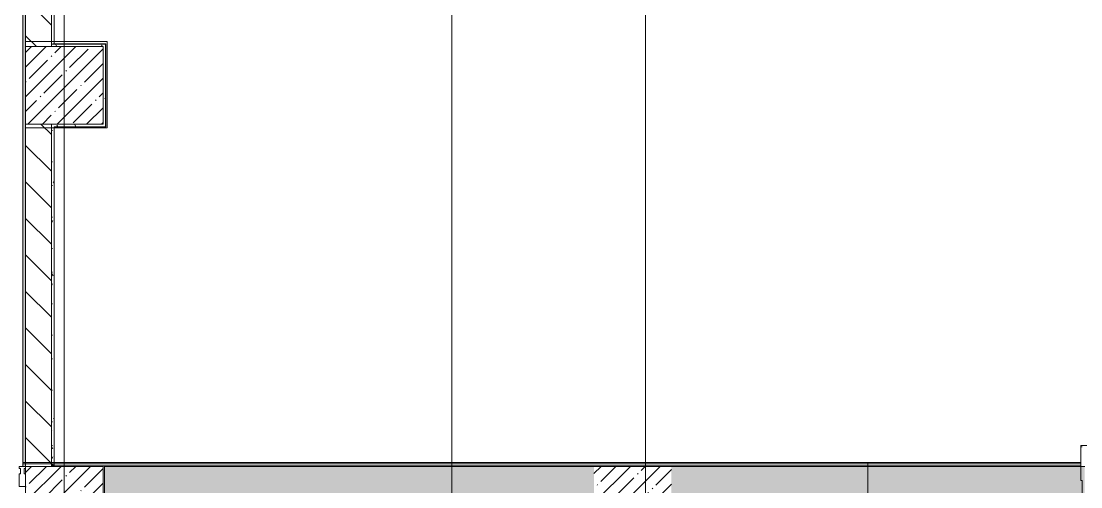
# Model space of a CAD drawing. Header units: millimetres. Extents: x -1113 to 415037, y -3642 to 354837.
# Drawn here: x 162448 to 170651, y 15042 to 18647 of the extents above; entities that cross this region are included whole.
import ezdxf

# ---------------------------------------------------------------- set-up
doc = ezdxf.new("R2010")
doc.units = ezdxf.units.MM
for name, color, linetype, lineweight in [('A-AREA-BNDY', 7, 'Continuous', 5), ('A-FLOR', 7, 'Continuous', 9), ('A-GLAZ-CWMG', 7, 'Continuous', 9), ('A-GLAZ-CWMG-1', 7, 'Continuous', 20), ('A-WALL', 7, 'Continuous', 5), ('I-WALL', 7, 'Continuous', 5), ('S-COLS', 7, 'Continuous', 9), ('S-COLS-1', 7, 'Continuous', 5), ('Оси', 7, 'Continuous', 9)]:
    doc.layers.add(name, color=color, linetype=linetype, lineweight=lineweight)
doc.layers.add('A-WALL-1', color=9, linetype='Continuous', lineweight=5, true_color=0x808080)
doc.layers.add('A-WALL-FNSH-1', color=9, linetype='Continuous', lineweight=5, true_color=0x808080)
pattern_1 = [(45, (148772.12, -1e-08), (-114.04925, 114.04925), []), (45, (148886.17, -1e-08), (-114.04925, 114.04925), [201.612, -40.322, 6.706, -33.617])]
pattern_2 = [(0, (148772.123, -1e-08), (243.84, 60.96), [20.117, -162.763, 20.117, -162.763, -975.36]), (0, (148772.123, -1e-08), (243.84, 60.96), [-365.76, 20.117, -345.643, 20.117, -162.763, -426.72]), (0, (148772.123, -1e-08), (243.84, 60.96), [-914.4, 20.117, -101.803, 20.117, -284.683]), (120, (148863.563, 30.48), (-174.71291, 180.69163), [20.117, -162.763, 20.117, -162.763, -975.36]), (120, (148863.563, 30.48), (-174.71291, 180.69163), [-365.76, 20.117, -345.643, 20.117, -162.763, -426.72]), (120, (148863.563, 30.48), (-174.71291, 180.69163), [-914.4, 20.117, -101.803, 20.117, -284.683]), (240, (148894.043, 152.4), (-69.12709, -241.65163), [20.117, -162.763, 20.117, -162.763, -975.36]), (240, (148894.043, 152.4), (-69.12709, -241.65163), [-365.76, 20.117, -345.643, 20.117, -162.763, -426.72]), (240, (148894.043, 152.4), (-69.12709, -241.65163), [-914.4, 20.117, -101.803, 20.117, -284.683])]

# ---------------------------------------------------------------- blocks, each defined once
blk = doc.blocks.new('BSC_Колонна _Прямоугольная - 600х600-V294-Объем проектирования 2 этажа')
at = {"layer": 'S-COLS-1'}
h = blk.add_hatch(dxfattribs=at)
h.set_pattern_fill('FP_25', color=256, style=0, pattern_type=2)
h.set_pattern_definition([(45, (-14010, -14900), (-114.0493, 114.0493), []), (45, (-13895.95, -14900), (-114.0493, 114.0493), [201.612, -40.322, 6.706, -33.617])])
h.paths.add_polyline_path([(-166, -300), (300, -300), (300, 300), (-300, 299.6), (-299.7, -300)])
for p, q in [((300, 300), (-300, 300)), ((-300, 300), (-300, -300)), ((300, -300), (300, 300)), ((-300, -300), (300, -300))]:
    blk.add_line(p, q, dxfattribs=at)
blk = doc.blocks.new('BSC_Колонна _Прямоугольная - 600х600-23295697-Объем проектирования 2 этажа')
at = {"layer": 'S-COLS-1'}
h = blk.add_hatch(dxfattribs=at)
h.set_pattern_fill('FP_26', color=256, style=0, pattern_type=2)
h.set_pattern_definition([(45, (-14010, -18150), (-114.0493, 114.0493), []), (45, (-13895.95, -18150), (-114.0493, 114.0493), [201.612, -40.322, 6.706, -33.617])])
h.paths.add_polyline_path([(-137.7, -300), (300, -300), (300, 300), (-300, 300), (-299.7, -300)])
for p, q in [((300, 300), (-300, 300)), ((-300, 300), (-300, -300)), ((300, -300), (300, 300)), ((-300, -300), (300, -300))]:
    blk.add_line(p, q, dxfattribs=at)
blk = doc.blocks.new('Прямоугольный импост - Импост структурный с накладкой - 160мм-23997896-Объем проектирования 2 этажа')
at = {"layer": 'A-GLAZ-CWMG-1'}
for p, q in [((-50, 40), (-50, 140)), ((-50, 140), (-0.3, 140)), ((-40, 40), (-50, 40)), ((-50, -17), (-50, 0)), ((-50, 0), (-40, 0)), ((-40, 0), (-40, 40)), ((-10, 40), (-10, 0)), ((-0.3, 40), (-10, 40)), ((-10, 0), (-0.3, 0)), ((-0.3, -17), (-50, -17))]:
    blk.add_line(p, q, dxfattribs=at)

msp = doc.modelspace()

# ---------------------------------------------------------------- hatches: boundary and pattern name
at = {"layer": 'I-WALL'}
h = msp.add_hatch(dxfattribs=at)
h.set_pattern_fill('FP_23', color=256, style=0, pattern_type=2)
h.set_pattern_definition([(135, (148772.12, -1e-08), (-141.4214, -141.4214), [])])
h.paths.add_polyline_path([(162482.4, 15200), (162682.4, 15200), (162682.4, 17850), (162482.4, 17850), (162482.4, 15225.5)])
h.paths.add_polyline_path([(162482.4, 18450), (162682.4, 18450), (162682.4, 21600), (162482.4, 21600), (162482.4, 18484.5)])
h.paths.add_polyline_path([(162482.4, 22200), (162682.4, 22200), (162682.4, 26300), (162482.4, 26300), (162482.4, 22226.5)])
h = msp.add_hatch(dxfattribs=at)
h.set_pattern_fill('FP_191', color=256, style=0, pattern_type=2)
h.set_pattern_definition(pattern_2)
h.paths.add_polyline_path([(162462.1, 15200), (162482.1, 15200), (162482.1, 24660), (162462.1, 24659.5), (162462.1, 15977.7)])
h = msp.add_hatch(dxfattribs=at)
h.set_pattern_fill('FP_191', color=256, style=0, pattern_type=2)
h.set_pattern_definition(pattern_2)
h.paths.add_polyline_path([(162682.4, 18450), (163082.1, 18450), (163082.1, 18470), (162682.4, 18470)])
h = msp.add_hatch(dxfattribs=at)
h.set_pattern_fill('FP_191', color=256, style=0, pattern_type=2)
h.set_pattern_definition(pattern_2)
h.paths.add_polyline_path([(163082.1, 17830), (163102.1, 17830), (163102.1, 18470), (163082.1, 18470), (163082.1, 17850)])
h = msp.add_hatch(dxfattribs=at)
h.set_pattern_fill('FP_191', color=256, style=0, pattern_type=2)
h.set_pattern_definition(pattern_2)
h.paths.add_polyline_path([(162682.4, 15210), (162702.4, 15210), (162702.4, 15220), (162682.4, 15220)])
h.paths.add_polyline_path([(162682.4, 15230), (162702.4, 15231), (162702.4, 17850), (162682.4, 17850), (162682.4, 15231)])
h = msp.add_hatch(dxfattribs=at)
h.set_pattern_fill('FP_191', color=256, style=0, pattern_type=2)
h.set_pattern_definition(pattern_2)
h.paths.add_polyline_path([(163081.5, 17830), (163082.1, 17830), (163082.1, 17850), (162702.4, 17850), (162703.4, 17830)])
h = msp.add_hatch(dxfattribs=at)
h.set_pattern_fill('FP_1', color=256, style=0, pattern_type=2)
h.set_pattern_definition(pattern_1)
h.paths.add_polyline_path([(179382.1, 14980), (179562.1, 14980), (179562.1, 15200), (179382.1, 15200), (179382.1, 14984.5)])
h.paths.add_polyline_path([(165582.1, 14980), (166882.4, 14980.3), (166882.4, 15200), (163092.1, 15200), (163092.1, 14980), (165507.1, 14980)])
h.paths.add_polyline_path([(178516.3, 14980), (178782.1, 14980), (178782.1, 15200), (175182.1, 15200), (175182.1, 14980), (177070.8, 14980)])
h.paths.add_polyline_path([(168982.1, 14980), (170682.1, 14980), (170682.1, 15200), (167482.4, 15200), (167482.4, 14980), (168762.1, 14980)])
h.paths.add_polyline_path([(174582.1, 14980), (174582.1, 15200), (171282.1, 15200), (171282.1, 14980), (171289, 14980)])
at = {"layer": 'S-COLS-1'}
h = msp.add_hatch(dxfattribs=at)
h.set_pattern_fill('FP_1', color=256, style=0, pattern_type=2)
h.set_pattern_definition(pattern_1)
h.paths.add_polyline_path([(166952.6, 14600), (167482.4, 14600), (167482.4, 15200), (166882.4, 15200), (166882.4, 14600)])

# ---------------------------------------------------------------- linework, layer by layer
at = {"layer": 'A-AREA-BNDY', "flags": 128}
msp.add_lwpolyline([(162482.1, 21569), (162482.1, 18490), (163113.1, 18490), (163113.1, 17821), (162482.1, 17821), (162482.1, 15231), (169003.1, 15231), (169003.1, 12121), (171341.1, 12121), (171341.1, 14579), (170661.1, 14579), (170661.1, 15090), (170651.1, 15090), (170651.1, 15361), (170910.1, 15361), (171282.1, 15361), (177312.1, 15361), (177312.1, 26340)], dxfattribs=at)
at = {"layer": 'A-FLOR'}
for p, q in [((162482.1, 15183), (162482.1, 15143)), ((162682.4, 15203.4), (170651.1, 15203.4)), ((162482.1, 15043), (162482.1, 14980))]:
    msp.add_line(p, q, dxfattribs=at)
at = {"layer": 'A-WALL'}
for p, q in [((162702.4, 17830), (162702.4, 15210)), ((163102.1, 17830), (162702.4, 17830)), ((162702.4, 15231), (162703.4, 15231))]:
    msp.add_line(p, q, dxfattribs=at)
at = {"layer": 'A-WALL-1'}
for p, q in [((162482.1, 18450), (162482.1, 21580)), ((162482.4, 21600), (162482.4, 18450)), ((162682.4, 18450), (162682.4, 21600)), ((162692.4, 18470), (162682.4, 18470)), ((162482.1, 15200), (162482.1, 17850)), ((162482.4, 17850), (162482.4, 15200)), ((162682.4, 17850), (162682.4, 15200)), ((162462.1, 15200), (162482.1, 15200)), ((162682.4, 15210), (162702.4, 15210)), ((166882.4, 15200), (163092.1, 15200)), ((163092.1, 15200), (163092.1, 14980)), ((170682.1, 15200), (167482.4, 15200))]:
    msp.add_line(p, q, dxfattribs=at)
at = {"layer": 'A-WALL-FNSH-1'}
for p, q in [((162461.1, 24659), (162461.1, 15200)), ((162462.1, 15200), (162462.1, 24659)), ((162702.4, 21580), (162702.4, 18471)), ((162703.4, 18471), (162703.4, 21579)), ((162702.4, 18471), (162692.4, 18471)), ((162692.4, 18471), (162692.4, 18470)), ((162692.4, 18470), (163102.1, 18470)), ((163103.1, 18471), (162703.4, 18471)), ((163102.1, 18470), (163102.1, 17830)), ((163103.1, 17830), (163103.1, 18471)), ((162703.4, 15231), (162703.4, 17829)), ((162703.4, 17829), (163092.1, 17829)), ((163092.1, 17829), (163092.1, 17830)), ((163102.1, 17830), (163103.1, 17830)), ((170662.1, 15350), (170651.1, 15350)), ((170651.1, 15350), (170651.1, 15231)), ((162461.1, 15200), (162462.1, 15200)), ((162702.4, 15231), (162462.1, 15231)), ((162462.1, 15231), (162462.1, 15220)), ((162462.1, 15220), (170651.1, 15220)), ((170651.1, 15231), (162703.4, 15231)), ((170651.1, 15220), (170651.1, 15200))]:
    msp.add_line(p, q, dxfattribs=at)
at = {"layer": 'S-COLS-1'}
msp.add_line((167482.4, 15200), (166882.4, 15200), dxfattribs=at)
at = {"layer": 'Оси'}
for points in [[(162782.1, -1906.3), (162782.1, 3093.7), (162782.1, 22398.1), (162782.1, 27398.1)], [(165782.1, -1906.3), (165782.1, 3093.7), (165782.1, 22398.1), (165782.1, 27398.1)], [(167282.1, -1906.3), (167282.1, 3093.7), (167282.1, 22398.1), (167282.1, 27398.1)]]:
    msp.add_lwpolyline(points, dxfattribs=at)

# ---------------------------------------------------------------- block references
at = {"layer": 'A-GLAZ-CWMG', "extrusion": (0, 0, -1), "rotation": 180}
msp.add_blockref('Прямоугольный импост - Импост структурный с накладкой - 160мм-23997896-Объем проектирования 2 этажа', (-162482.4, 15183), dxfattribs=at)
at = {"layer": 'S-COLS'}
for name, p in [('BSC_Колонна _Прямоугольная - 600х600-23295697-Объем проектирования 2 этажа', (162782.1, 18150)), ('BSC_Колонна _Прямоугольная - 600х600-V294-Объем проектирования 2 этажа', (162782.1, 14900))]:
    msp.add_blockref(name, p, dxfattribs=at)

doc.saveas('drawing.dxf')
